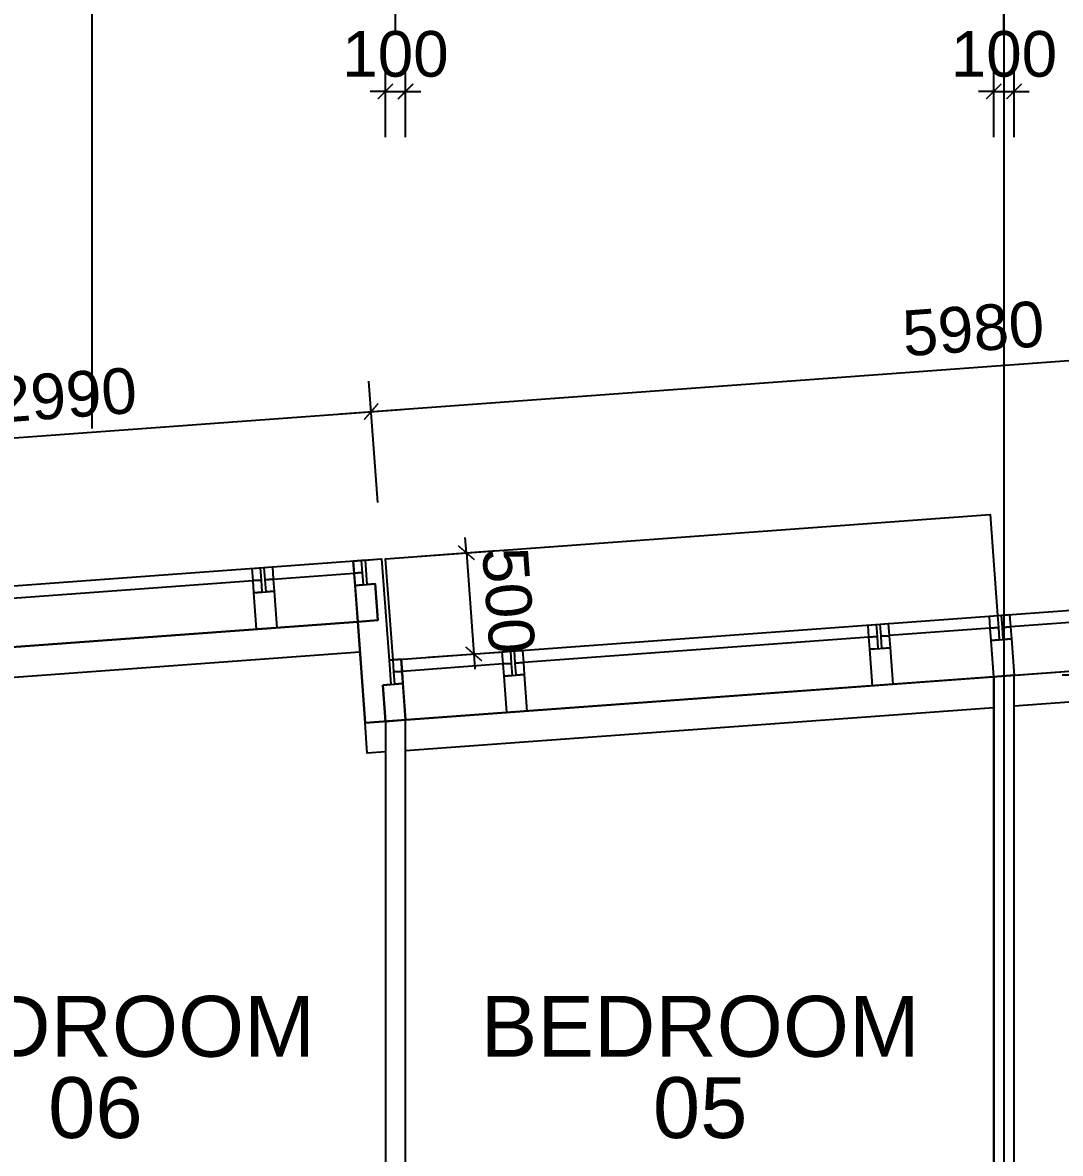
# Model space of a CAD drawing. Header units: millimetres. Extents: x 1500 to 71987, y 7230 to 49618.
# Drawn here: x 41162 to 46278, y 36827 to 42400 of the extents above; entities that cross this region are included whole.
import ezdxf
from ezdxf.enums import TextEntityAlignment as Align

# ---------------------------------------------------------------- set-up
doc = ezdxf.new("R2010")
doc.units = ezdxf.units.MM
doc.header["$MEASUREMENT"] = 0
doc.linetypes.add('CENTERX2', pattern=[101.6, 63.5, -12.7, 12.7, -12.7])
doc.layers.get('0').update_dxf_attribs({"color": 8})
doc.layers.get('Defpoints').update_dxf_attribs({"color": 8})
for name, color, linetype in [('above', 8, 'Continuous'), ('Dry Wall', 8, 'Continuous'), ('GBP Dim', 8, 'Continuous'), ('GBP Text 250', 8, 'Continuous'), ('GBP_MARKS', 8, 'Continuous'), ('grid', 8, 'CENTERX2'), ('Kerb', 8, 'Continuous'), ('TEXT Ref', 8, 'Continuous'), ('WINDOW', 8, 'Continuous'), ('WINDOW-MULLION', 8, 'Continuous'), ('zzz-room mix', 8, 'Continuous')]:
    doc.layers.add(name, color=color, linetype=linetype)
doc.styles.add('BH', font='arial.ttf')
doc.dimstyles.new('200 GBP', dxfattribs={"dimscale": 1.5, "dimtxt": 150, "dimasz": 50, "dimexe": 100, "dimexo": 50, "dimgap": 50, "dimtad": 1, "dimdec": 0, "dimzin": 0, "dimdsep": 46, "dimtxsty": 'BH', "dimblk": 'ARCHTICK', "dimcen": 0.09, "dimdle": 100, "dimclrd": 9, "dimclre": 9, "dimclrt": 1, "dimadec": 0, "dimazin": 0, "dimtfac": 1, "dimtdec": 0, "dimtix": 1, "dimtmove": 2, "dimatfit": 3, "dimldrblk": 'ARCHTICK', "dimfxl": 300, "dimfxlon": 1, "dimtolj": 1, "dimtzin": 0, "dimarcsym": 0})

# ---------------------------------------------------------------- blocks, each defined once
blk = doc.blocks.new('A$C65CE4B9A')
at = {"layer": 'grid', "ltscale": 200}
blk.add_line((-23000, 10500), (-23000, -20450), dxfattribs=at)
blk = doc.blocks.new('_ArchTick')
at = {"color": 0, "const_width": 0.1}
blk.add_lwpolyline([(0.5, 0.5), (-0.5, -0.5)], dxfattribs=at)
blk = doc.blocks.new('*D188')
at = {"layer": 'Defpoints', "color": 0, "transparency": 16777216}
for p in [(46000, 42790.5), (46000, 39179.4), (43000, 38959.4)]:
    blk.add_point(p, dxfattribs=at)
at = {"layer": 'GBP Dim', "color": 9, "lineweight": -2, "transparency": 16777216}
for p, q in [((43000, 42340.5), (43000, 42940.5)), ((46000, 42340.5), (46000, 42940.5)), ((42850, 42790.5), (46150, 42790.5))]:
    blk.add_line(p, q, dxfattribs=at)
at = {"layer": 'GBP Dim', "color": 9, "lineweight": -2, "transparency": 16777216, "xscale": 75, "yscale": 75, "zscale": 75, "rotation": 180}
blk.add_blockref('_ArchTick', (43000, 42790.5), dxfattribs=at)
at = {"layer": 'GBP Dim', "color": 9, "lineweight": -2, "transparency": 16777216, "xscale": 75, "yscale": 75, "zscale": 75}
blk.add_blockref('_ArchTick', (46000, 42790.5), dxfattribs=at)
at = {"layer": 'GBP Dim', "transparency": 16777216, "insert": (44500, 42980.5), "char_height": 225, "attachment_point": 5, "style": 'BH'}
blk.add_mtext('\\A1;3000', dxfattribs=at)
blk = doc.blocks.new('*D189')
at = {"layer": 'Defpoints', "color": 0, "transparency": 16777216}
for p in [(49000, 42790.5), (46000, 39179.4), (49000, 38898.1)]:
    blk.add_point(p, dxfattribs=at)
at = {"layer": 'GBP Dim', "color": 9, "lineweight": -2, "transparency": 16777216}
for p, q in [((46000, 42340.5), (46000, 42940.5)), ((49000, 42340.5), (49000, 42940.5)), ((45850, 42790.5), (49150, 42790.5))]:
    blk.add_line(p, q, dxfattribs=at)
at = {"layer": 'GBP Dim', "color": 9, "lineweight": -2, "transparency": 16777216, "xscale": 75, "yscale": 75, "zscale": 75, "rotation": 180}
blk.add_blockref('_ArchTick', (46000, 42790.5), dxfattribs=at)
at = {"layer": 'GBP Dim', "color": 9, "lineweight": -2, "transparency": 16777216, "xscale": 75, "yscale": 75, "zscale": 75}
blk.add_blockref('_ArchTick', (49000, 42790.5), dxfattribs=at)
at = {"layer": 'GBP Dim', "transparency": 16777216, "insert": (47500, 42980.5), "char_height": 225, "attachment_point": 5, "style": 'BH'}
blk.add_mtext('\\A1;3000', dxfattribs=at)
blk = doc.blocks.new('*D197')
at = {"layer": 'Defpoints', "color": 0, "transparency": 16777216}
for p in [(42880.2, 40483.1), (42944.5, 39607.1), (39962.4, 39388.4)]:
    blk.add_point(p, dxfattribs=at)
at = {"layer": 'GBP Dim', "color": 9, "lineweight": -2, "transparency": 16777216}
for p, q in [((42913.1, 40034.4), (42869.3, 40632.7)), ((39748.6, 40253.5), (43029.8, 40494.1)), ((39931.1, 39815.7), (39887.2, 40414.1))]:
    blk.add_line(p, q, dxfattribs=at)
at = {"layer": 'GBP Dim', "color": 9, "lineweight": -2, "transparency": 16777216, "xscale": 75, "yscale": 75, "zscale": 75}
for p, rotation in [((42880.2, 40483.1), 4.194182783190666), ((39898.2, 40264.5), 184.1941827831907)]:
    blk.add_blockref('_ArchTick', p, dxfattribs=dict(at, rotation=rotation))
at = {"layer": 'GBP Dim', "transparency": 16777216, "insert": (41375.3, 40563.2), "char_height": 225, "attachment_point": 5, "rotation": 4.1942, "style": 'BH'}
blk.add_mtext('\\A1;2990', dxfattribs=at)
blk = doc.blocks.new('*D198')
at = {"layer": 'Defpoints', "color": 0, "transparency": 16777216}
for p in [(48844.7, 40920.5), (42944.5, 39607.1), (48945.5, 39545.8)]:
    blk.add_point(p, dxfattribs=at)
at = {"layer": 'GBP Dim', "color": 9, "lineweight": -2, "transparency": 16777216}
for p, q in [((48877.6, 40471.7), (48833.7, 41070.1)), ((42730.6, 40472.2), (48994.3, 40931.5)), ((42913.1, 40034.4), (42869.3, 40632.7))]:
    blk.add_line(p, q, dxfattribs=at)
at = {"layer": 'GBP Dim', "color": 9, "lineweight": -2, "transparency": 16777216, "xscale": 75, "yscale": 75, "zscale": 75}
for p, rotation in [((48844.7, 40920.5), 4.194182783190666), ((42880.2, 40483.1), 184.1941827831907)]:
    blk.add_blockref('_ArchTick', p, dxfattribs=dict(at, rotation=rotation))
at = {"layer": 'GBP Dim', "transparency": 16777216, "insert": (45848.6, 40891.2), "char_height": 225, "attachment_point": 5, "rotation": 4.1942, "style": 'BH'}
blk.add_mtext('\\A1;5980', dxfattribs=at)
blk = doc.blocks.new('*D166')
at = {"layer": 'Defpoints', "color": 0, "transparency": 16777216}
for p in [(46050, 39185.1), (46736.8, 39185.1), (45850, 31649.9)]:
    blk.add_point(p, dxfattribs=at)
at = {"layer": 'GBP Dim', "color": 9, "lineweight": -2, "transparency": 16777216}
for p, q in [((46736.8, 31499.9), (46736.8, 39335.1)), ((46286.8, 39185.1), (46886.8, 39185.1)), ((46286.8, 31649.9), (46886.8, 31649.9))]:
    blk.add_line(p, q, dxfattribs=at)
at = {"layer": 'GBP Dim', "color": 9, "lineweight": -2, "transparency": 16777216, "xscale": 75, "yscale": 75, "zscale": 75}
for p, rotation in [((46736.8, 39185.1), 90), ((46736.8, 31649.9), 270)]:
    blk.add_blockref('_ArchTick', p, dxfattribs=dict(at, rotation=rotation))
at = {"layer": 'GBP Dim', "transparency": 16777216, "insert": (46546.9, 35417.5), "char_height": 225, "attachment_point": 5, "rotation": 90, "style": 'BH'}
blk.add_mtext('\\A1;7535', dxfattribs=at)
blk = doc.blocks.new('*D168')
at = {"layer": 'Defpoints', "color": 0, "transparency": 16777216}
for p in [(42916.6, 39755.5), (42953.1, 39256.8), (43386, 39288.5)]:
    blk.add_point(p, dxfattribs=at)
at = {"layer": 'GBP Dim', "color": 9, "lineweight": -2, "transparency": 16777216}
for p, q in [((43349.4, 39787.2), (43343.9, 39862)), ((43125, 39770.7), (43499, 39798.2)), ((43349.4, 39787.2), (43386, 39288.5)), ((43161.6, 39272.1), (43535.6, 39299.5)), ((43386, 39288.5), (43391.5, 39213.7))]:
    blk.add_line(p, q, dxfattribs=at)
at = {"layer": 'GBP Dim', "color": 9, "lineweight": -2, "transparency": 16777216, "xscale": 75, "yscale": 75, "zscale": 75}
for p, rotation in [((43349.4, 39787.2), 274.1943084168726), ((43386, 39288.5), 94.19430841687253)]:
    blk.add_blockref('_ArchTick', p, dxfattribs=dict(at, rotation=rotation))
at = {"layer": 'GBP Dim', "transparency": 16777216, "insert": (43557.1, 39551.8), "char_height": 225, "attachment_point": 5, "rotation": 274.1943, "style": 'BH'}
blk.add_mtext('\\A1;500', dxfattribs=at)
blk = doc.blocks.new('*D56')
at = {"layer": 'Defpoints', "color": 0, "transparency": 16777216}
for p in [(46050, 42061.1), (45950, 41079.1, 0), (46050, 41079.1, 0)]:
    blk.add_point(p, dxfattribs=at)
at = {"layer": 'GBP Dim', "color": 9, "lineweight": -2, "transparency": 16777216}
for p, q in [((45950, 41836.1), (45950, 42211.1)), ((46050, 41836.1), (46050, 42211.1)), ((45950, 42061.1), (45875, 42061.1)), ((45950, 42061.1), (46050, 42061.1)), ((46050, 42061.1), (46125, 42061.1))]:
    blk.add_line(p, q, dxfattribs=at)
at = {"layer": 'GBP Dim', "color": 9, "lineweight": -2, "transparency": 16777216, "xscale": 75, "yscale": 75, "zscale": 75}
blk.add_blockref('_ArchTick', (45950, 42061.1), dxfattribs=at)
at = {"layer": 'GBP Dim', "color": 9, "lineweight": -2, "transparency": 16777216, "xscale": 75, "yscale": 75, "zscale": 75, "rotation": 180}
blk.add_blockref('_ArchTick', (46050, 42061.1), dxfattribs=at)
at = {"layer": 'GBP Dim', "transparency": 16777216, "insert": (46000, 42244.6), "char_height": 225, "attachment_point": 5, "style": 'BH'}
blk.add_mtext('\\A1;100', dxfattribs=at)
blk = doc.blocks.new('*D57')
at = {"layer": 'Defpoints', "color": 0, "transparency": 16777216}
for p in [(43050, 42061.1), (42950, 41079.1, 0), (43050, 41079.1, 0)]:
    blk.add_point(p, dxfattribs=at)
at = {"layer": 'GBP Dim', "color": 9, "lineweight": -2, "transparency": 16777216}
for p, q in [((42950, 41836.1), (42950, 42211.1)), ((43050, 41836.1), (43050, 42211.1)), ((42950, 42061.1), (42875, 42061.1)), ((42950, 42061.1), (43050, 42061.1)), ((43050, 42061.1), (43125, 42061.1))]:
    blk.add_line(p, q, dxfattribs=at)
at = {"layer": 'GBP Dim', "color": 9, "lineweight": -2, "transparency": 16777216, "xscale": 75, "yscale": 75, "zscale": 75}
blk.add_blockref('_ArchTick', (42950, 42061.1), dxfattribs=at)
at = {"layer": 'GBP Dim', "color": 9, "lineweight": -2, "transparency": 16777216, "xscale": 75, "yscale": 75, "zscale": 75, "rotation": 180}
blk.add_blockref('_ArchTick', (43050, 42061.1), dxfattribs=at)
at = {"layer": 'GBP Dim', "transparency": 16777216, "insert": (43000, 42244.6), "char_height": 225, "attachment_point": 5, "style": 'BH'}
blk.add_mtext('\\A1;100', dxfattribs=at)
blk = doc.blocks.new('CURTAIN WALL')
at = {"layer": 'WINDOW-MULLION', "ltscale": 100}
blk.add_line((-10, 300), (10, 300), dxfattribs=at)
for points in [[(-50, 300), (-10, 300), (-10, 240), (-50, 240), (-50, 300)], [(10, 300), (50, 300), (50, 240), (10, 240), (10, 300)], [(-50, 240), (-10, 240), (-10, 180), (-50, 180), (-50, 240)], [(10, 240), (50, 240), (50, 180), (10, 180), (10, 240)]]:
    blk.add_lwpolyline(points, dxfattribs=at)
at = {"layer": 'WINDOW-MULLION'}
blk.add_lwpolyline([(-50, 180), (50, 180), (50, 0), (-50, 0)], close=True, dxfattribs=at)
blk = doc.blocks.new('A$C2EC83355')
at = {"ltscale": 100}
blk.add_line((-60, 180), (-40, 180), dxfattribs=at)
for points in [[(-40, 300), (-100, 300), (-100, 0), (0, 0), (0, 180), (-40, 180), (-40, 300)], [(-100, 300), (-60, 300), (-60, 240), (-100, 240), (-100, 300)], [(-100, 240), (-60, 240), (-60, 180), (-100, 180), (-100, 240)]]:
    blk.add_lwpolyline(points, dxfattribs=at)
blk.add_lwpolyline([(-100, 180), (0, 180), (0, 0), (-100, 0)], close=True)
blk = doc.blocks.new('A$C05020688')
at = {"ltscale": 100}
blk.add_line((-60, 180), (-40, 180), dxfattribs=at)
for points in [[(-100, 180), (-100, 0), (0, 0), (0, 300), (-60, 300), (-60, 180), (-100, 180)], [(-40, 300), (0, 300), (0, 240), (-40, 240), (-40, 300)], [(-40, 240), (0, 240), (0, 180), (-40, 180), (-40, 240)]]:
    blk.add_lwpolyline(points, dxfattribs=at)
blk.add_lwpolyline([(-100, 180), (0, 180), (0, 0), (-100, 0)], close=True)
blk = doc.blocks.new('*D241')
at = {"layer": 'Defpoints', "color": 0, "transparency": 16777216}
for p in [(40000, 42790.5), (40000, 39179.4), (43000, 38959.4)]:
    blk.add_point(p, dxfattribs=at)
at = {"layer": 'GBP Dim', "color": 9, "lineweight": -2, "transparency": 16777216}
for p, q in [((40000, 42340.5), (40000, 42940.5)), ((43000, 42340.5), (43000, 42940.5)), ((43150, 42790.5), (39850, 42790.5))]:
    blk.add_line(p, q, dxfattribs=at)
at = {"layer": 'GBP Dim', "color": 9, "lineweight": -2, "transparency": 16777216, "xscale": 75, "yscale": 75, "zscale": 75, "rotation": 180}
blk.add_blockref('_ArchTick', (40000, 42790.5), dxfattribs=at)
at = {"layer": 'GBP Dim', "color": 9, "lineweight": -2, "transparency": 16777216, "xscale": 75, "yscale": 75, "zscale": 75}
blk.add_blockref('_ArchTick', (43000, 42790.5), dxfattribs=at)
at = {"layer": 'GBP Dim', "transparency": 16777216, "insert": (41500, 42980.5), "char_height": 225, "attachment_point": 5, "style": 'BH'}
blk.add_mtext('\\A1;3000', dxfattribs=at)

msp = doc.modelspace()

# ---------------------------------------------------------------- linework, layer by layer
at = {"layer": 'above', "ltscale": 50}
msp.add_lwpolyline([(42988, 39259.4), (42951.5, 39758), (45931.5, 39976.6), (45968.1, 39477.9)], dxfattribs=at)
at = {"layer": 'Dry Wall'}
for points in [[(45950, 35450), (46050, 35450), (46050, 39183.1), (45950, 39175.8), (45950, 35450)], [(43050, 36249.6), (43050, 38963.1), (42950, 38955.8), (42950, 36249.6)]]:
    msp.add_lwpolyline(points, dxfattribs=at)
at = {"layer": 'GBP_MARKS', "ltscale": 50}
msp.add_line((41505.1, 40400.5, 0), (41505.1, 48784.1, 0), dxfattribs=at)
at = {"layer": 'Kerb'}
for p, q in [((42824.7, 39297.5), (40128, 39099.8)), ((46050, 39032.6), (48824.7, 39236.1))]:
    msp.add_line(p, q, dxfattribs=at)
for points in [[(43050, 38812.7), (45950, 39025.2)], [(42950, 38805.4), (42861.2, 38798.8), (42850.3, 38948.4)]]:
    msp.add_lwpolyline(points, dxfattribs=at)
at = {"layer": 'WINDOW'}
for points in [[(18988, 37499.4), (18951.4, 37998.9), (24931.5, 38436.6), (24968.1, 37937.9), (28005.7, 38160.7), (33988, 38599.4), (33951.5, 39098), (36931.5, 39316.6), (36968.1, 38817.9), (39988, 39039.4), (39951.5, 39538), (42931.5, 39756.6), (42968.1, 39257.9), (48931.5, 39695.5), (48968.1, 39196.6), (55535.6, 39678.2), (55591.2, 38920.7)], [(18988, 37499.4), (18951.4, 37998.9), (24931.5, 38436.6), (24968.1, 37937.9), (28005.7, 38160.7), (33988, 38599.4), (33951.5, 39098), (36931.5, 39316.6), (36968.1, 38817.9), (39988, 39039.4), (39951.5, 39538), (42931.5, 39756.6), (42968.1, 39257.9), (48931.5, 39695.5), (48968.1, 39196.6), (55535.6, 39678.2), (55596.7, 38845.7)], [(42397.3, 39657.2), (42796.1, 39686.5)], [(40594.1, 39525), (42297.6, 39649.9)], [(19049.9, 37203.1), (19153.1, 37210.5), (19153.1, 37210.5), (19116.8, 37710.1), (24809.8, 38126.8), (24846.4, 37628.2), (28027.6, 37861.5), (34153.6, 38310.7), (34117, 38809.3), (36809.8, 39006.8), (36846.4, 38508.2), (40153.6, 38750.7), (40117, 39249.4), (42813.7, 39447.1), (42850.3, 38948.4), (48813.7, 39385.8), (48850.3, 38887.1), (52050, 39121.8)], [(45932.6, 39415.1), (45932.6, 39415.1), (45433.9, 39378.6)], [(46531, 39459), (46032.3, 39422.4)], [(45334.2, 39371.2), (43630.7, 39246.3)], [(43531, 39239), (43032.3, 39202.4)]]:
    msp.add_lwpolyline(points, dxfattribs=at)
at = {"layer": 'WINDOW-MULLION'}
msp.add_lwpolyline([(42851.6, 39750.7), (42931.5, 39756.5), (42968.1, 39257.9)], dxfattribs=at)
at = {"layer": 'zzz-room mix'}
for points in [[(34465, 32983.8), (39535, 33355.6), (39535, 34054.1), (40635, 34054.1), (40635, 33436.3), (42450, 33569.3), (42450, 34299.6), (43550, 34299.6), (43550, 33649.9), (45750, 33811.3), (45750, 35450), (45950, 35450), (45950, 39175.8), (42850.3, 38948.4), (42813.7, 39447.1), (40117, 39249.4), (40153.6, 38750.7), (36846.4, 38508.1), (36809.8, 39006.8), (34117, 38809.3)], [(48450, 31649.9), (45850, 31649.9), (45850, 32650), (46250, 32650), (46250, 35450), (46050, 35450), (46049.9, 39183.1), (48813.7, 39385.8)]]:
    msp.add_lwpolyline(points, dxfattribs=at)

# ---------------------------------------------------------------- block references
at = {"layer": 'TEXT Ref'}
msp.add_blockref('A$C65CE4B9A', (69000, 35450), dxfattribs=at)
at = {"layer": 'WINDOW-MULLION'}
for name, p, rotation in [('A$C2EC83355', (42913.4, 39454.4), 4.194182783392759), ('CURTAIN WALL', (42365, 39414.2), 4.194182774196734), ('CURTAIN WALL', (46000, 39179.4), 4.194182774196719), ('CURTAIN WALL', (45401.6, 39135.5), 4.194182774196719), ('CURTAIN WALL', (43598.4, 39003.3), 4.194182774196719), ('A$C05020688', (43049.9, 38963.1), 4.194182783392806)]:
    msp.add_blockref(name, p, dxfattribs=dict(at, rotation=rotation))

# ---------------------------------------------------------------- texts
at = {"layer": 'GBP Text 250', "style": 'BH'}
for s, p in [('BEDROOM', (41520.5, 37303.2)), ('BEDROOM', (44502.2, 37303.2)), ('06', (41520.5, 36902.5)), ('05', (44502.2, 36902.5))]:
    msp.add_text(s, height=300, dxfattribs=at).set_placement(p, align=Align.CENTER)

# ---------------------------------------------------------------- dimensions: what is measured, and where the dimension line sits
at = {"layer": 'GBP Dim'}
for base, p1, p2, angle, override, picture, middle in [((40000, 42790.5), (43000, 38959.4), (40000, 39179.4), 180, {"dimclrt": 256, "dimfxl": 300, "dimfxlon": 1}, '*D241', (41500, 42980.5)), ((48844.7, 40920.5), (42944.5, 39607.1), (48945.5, 39545.8), 4.1942, {"dimclrt": 256}, '*D198', (45848.6, 40891.2)), ((42880.2, 40483.1), (39962.4, 39388.4), (42944.5, 39607.1), 4.1942, {"dimclrt": 256}, '*D197', (41375.3, 40563.2)), ((46736.8, 39185.1), (45850, 31649.9), (46050, 39185.1), 90, {"dimclrt": 256}, '*D166', (46546.9, 35417.5))]:
    dim = msp.add_linear_dim(base=base, p1=p1, p2=p2, angle=angle, dimstyle='200 GBP', override=override, dxfattribs=at)
    dim.commit()
    dim.dimension.update_dxf_attribs({"geometry": picture, "text_midpoint": middle})
for base, p1, p2, picture, middle in [((46000, 42790.5), (43000, 38959.4), (46000, 39179.4), '*D188', (44500, 42980.5)), ((49000, 42790.5), (46000, 39179.4), (49000, 38898.1), '*D189', (47500, 42980.5))]:
    dim = msp.add_linear_dim(base=base, p1=p1, p2=p2, dimstyle='200 GBP', override={"dimclrt": 256, "dimfxl": 300, "dimfxlon": 1}, dxfattribs=at)
    dim.commit()
    dim.dimension.update_dxf_attribs({"geometry": picture, "text_midpoint": middle})
for base, p1, p2, picture, middle in [((43050, 42061.1), (42950, 41079.1, 0), (43050, 41079.1, 0), '*D57', (43000, 42244.6)), ((46050, 42061.1), (45950, 41079.1, 0), (46050, 41079.1, 0), '*D56', (46000, 42244.6))]:
    dim = msp.add_linear_dim(base=base, p1=p1, p2=p2, dimstyle='200 GBP', override={"dimclrt": 256, "dimfxl": 150}, dxfattribs=at)
    dim.commit()
    dim.dimension.update_dxf_attribs({"geometry": picture, "text_midpoint": middle, "dimtype": 160})
dim = msp.add_aligned_dim(p1=(42916.6, 39755.5), p2=(42953.1, 39256.8), distance=434, dimstyle='200 GBP', override={"dimclrt": 256, "dimfxl": 150}, dxfattribs=at)
dim.commit()
dim.dimension.update_dxf_attribs({"geometry": '*D168', "text_midpoint": (43557.1, 39551.8)})

doc.saveas('drawing.dxf')
